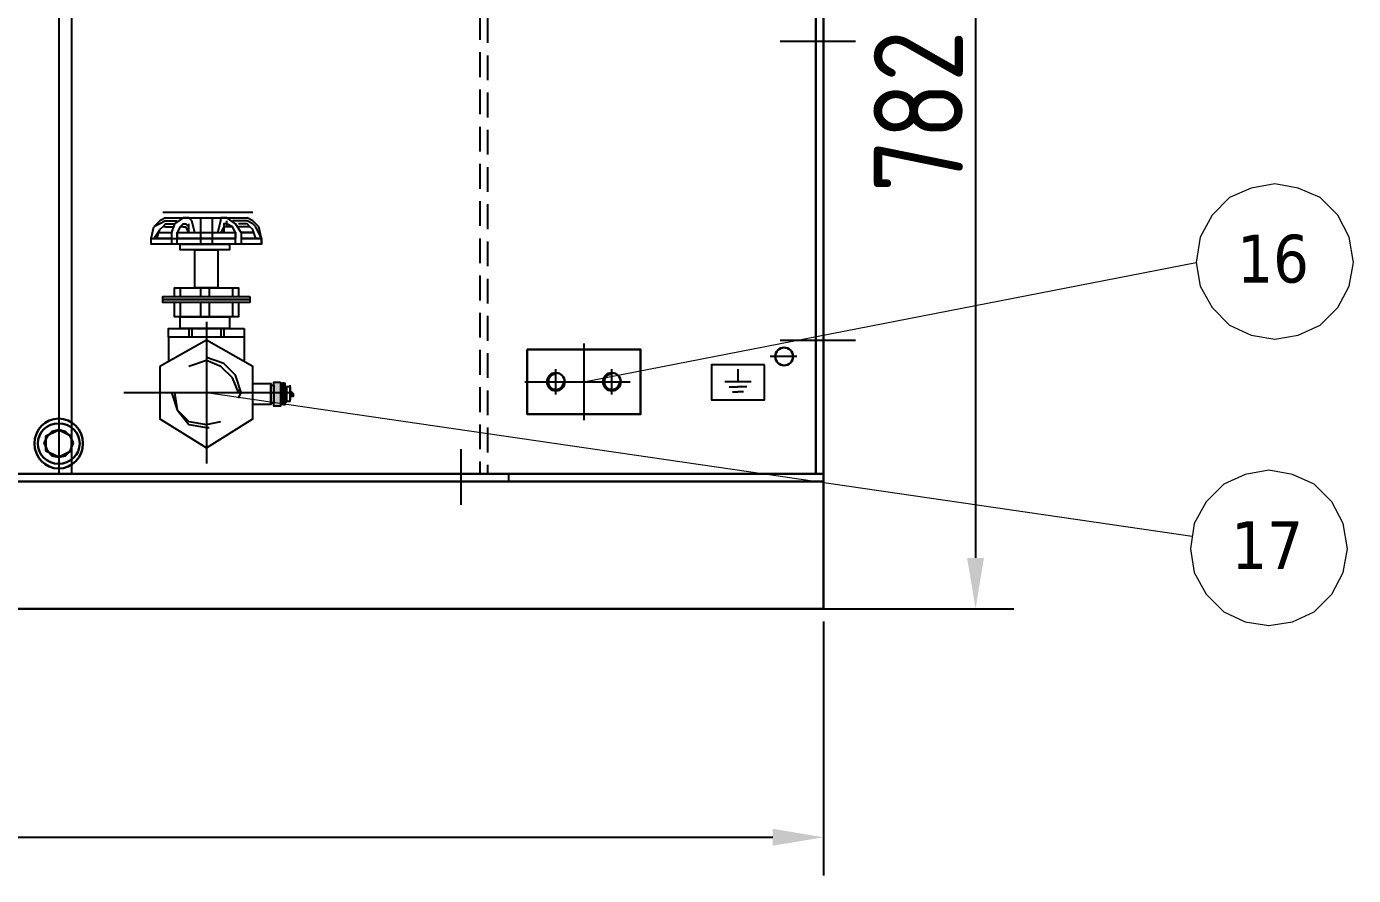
# Model space of a CAD drawing. Header units: millimetres. Extents: x 208456 to 224154, y -159503 to -153953.
# Drawn here: x 210498 to 211541, y -156856 to -156189 of the extents above; entities that cross this region are included whole.
import ezdxf

# ---------------------------------------------------------------- set-up
doc = ezdxf.new("R2010")
doc.units = ezdxf.units.MM
doc.header["$LTSCALE"] = 13
for name, pattern in [('CENTER', [50.8, 31.75, -6.35, 6.35, -6.35]), ('CENTERX2', [101.6, 63.5, -12.7, 12.7, -12.7]), ('DASHED', [0.75, 0.5, -0.25])]:
    doc.linetypes.add(name, pattern=pattern)
for name, color, linetype in [('1', 4, 'Continuous'), ('3中心线层', 1, 'CENTER'), ('4虚线层', 6, 'DASHED'), ('粗实线', 4, 'Continuous')]:
    doc.layers.add(name, color=color, linetype=linetype)
doc.layers.add('标注、文本', color=3, linetype='Continuous', lineweight=25)
doc.layers.add('铁心', color=3, linetype='Continuous', lineweight=0)
doc.styles.get("Standard").update_dxf_attribs({"font": 'gbenor.shx', "bigfont": 'gbcbig.shx'})
doc.styles.add('Tahoma$001', font='tahoma.ttf', dxfattribs={"height": 2.159784})
doc.dimstyles.new('1-15', dxfattribs={"dimscale": 20, "dimtxt": 3.5, "dimasz": 2, "dimexe": 1.5, "dimexo": 0.5, "dimgap": 0.5, "dimtad": 1, "dimtoh": 1, "dimdec": 1, "dimdsep": 46, "dimtxsty": 'Standard', "dimcen": 2.5, "dimclrd": 3, "dimclre": 3, "dimclrt": 3, "dimadec": 0, "dimazin": 2, "dimtfac": 1, "dimtdec": 1, "dimtmove": 0, "dimatfit": 2, "dimfxl": 1, "dimarcsym": 0})

# ---------------------------------------------------------------- blocks, each defined once
blk = doc.blocks.new('257561')
at = {"layer": '标注、文本'}
for p, q in [((856.87, 2219.06), (856.87, 2214.09)), ((851.69, 2214.09), (862.06, 2214.09)), ((853.4, 2212.22), (856.87, 2212.22)), ((860.35, 2212.22), (856.87, 2212.22)), ((854.71, 2210.17), (856.87, 2210.17)), ((859.04, 2210.17), (856.87, 2210.17))]:
    blk.add_line(p, q, dxfattribs=at)
blk = doc.blocks.new('A$C3970166B')
at = {"layer": '标注、文本', "color": 4, "lineweight": 30}
for points in [[(20.32, 13.55), (18.63, 16.93), (16.09, 19.47), (12.7, 20.32), (9.31, 19.47), (6.77, 16.93), (5.08, 13.55), (6.77, 9.31), (9.31, 6.77), (12.7, 5.93), (16.09, 6.77), (18.63, 9.31)], [(19.47, 16.93), (12.7, 20.32), (5.93, 16.93), (5.93, 9.31), (12.7, 5.93), (19.47, 9.31)]]:
    blk.add_lwpolyline(points, close=True, dxfattribs=at)
for major_axis, ratio in [((0, 13.12), 0.967742), ((-11.01, 0), 0.961538)]:
    blk.add_ellipse((12.7, 13.12), major_axis=major_axis, ratio=ratio, start_param=0, end_param=6.283185, dxfattribs=at)
blk = doc.blocks.new('A$C5DBA7796')
at = {"layer": '1', "color": 1, "linetype": 'CENTERX2', "lineweight": -3, "ltscale": 0.1}
for p, q in [((36.02, 61.85), (36.02, 0)), ((0, 30.93), (72.03, 30.93))]:
    blk.add_line(p, q, dxfattribs=at)
at = {"layer": '粗实线'}
for points in [[(18.24, 107.13), (15.7, 105.86), (13.16, 103.32)], [(18.24, 105.86), (15.7, 104.59), (13.16, 103.32)], [(18.24, 104.59), (16.97, 103.32), (15.7, 102.05)], [(28.4, 107.13), (25.86, 107.13), (22.05, 104.59), (20.78, 100.78)], [(25.86, 104.59), (24.59, 103.32), (23.32, 100.78)], [(28.4, 100.78), (28.4, 103.32), (27.13, 104.59)], [(30.94, 100.78), (29.67, 105.86), (28.4, 107.13)], [(28.4, 103.32), (28.4, 104.59)], [(41.1, 100.78), (42.37, 105.86), (42.37, 107.13)], [(44.91, 104.59), (43.64, 104.59), (43.64, 103.32), (43.64, 100.78)], [(51.26, 100.78), (48.72, 104.59), (44.91, 107.13)], [(48.72, 100.78), (47.45, 103.32), (44.91, 104.59)], [(58.88, 103.32), (56.34, 105.86), (53.8, 107.13)], [(57.61, 103.32), (56.34, 104.59), (53.8, 105.86)], [(56.34, 102.05), (55.07, 103.32), (53.8, 104.59)], [(18.24, 103.32), (16.97, 103.32), (15.7, 102.05)], [(25.86, 103.32), (24.59, 103.32), (23.32, 100.78)], [(23.32, 95.7), (23.32, 100.78), (23.32, 98.24)], [(28.4, 100.78), (27.13, 103.32)], [(44.91, 103.32), (43.64, 103.32)], [(48.72, 100.78), (47.45, 103.32), (44.91, 103.32)], [(48.72, 95.7), (48.72, 100.78), (48.72, 98.24)], [(56.34, 102.05), (55.07, 103.32), (53.8, 103.32)], [(60.15, 98.24), (60.15, 95.7), (11.89, 95.7), (11.89, 98.24)], [(51.26, 98.24), (60.15, 98.24), (60.15, 95.7), (11.89, 95.7), (11.89, 98.24), (20.78, 98.24)], [(23.32, 98.24), (48.72, 98.24)], [(22.05, 72.84), (22.05, 76.65), (49.99, 76.65), (49.99, 72.84)], [(49.99, 70.3), (49.99, 63.95), (22.05, 63.95), (22.05, 70.3)], [(49.99, 30.93), (47.45, 37.28), (42.37, 42.36), (36.02, 44.9), (28.4, 42.36)], [(49.99, 28.39), (51.26, 30.93), (48.72, 38.55), (43.64, 43.63), (36.02, 46.17)], [(20.78, 30.93), (23.32, 23.31), (28.4, 16.96), (36.02, 15.69), (37.29, 15.69)], [(22.05, 30.93), (23.32, 23.31), (28.4, 18.23), (36.02, 16.96), (42.37, 18.23)], [(49.99, 30.93), (49.99, 32.2)]]:
    blk.add_lwpolyline(points, dxfattribs=at)
for points in [[(46.18, 95.7), (46.18, 93.16), (24.59, 93.16), (24.59, 95.7)], [(41.1, 93.16), (41.1, 76.65), (30.94, 76.65), (30.94, 93.16)], [(55.07, 72.84), (55.07, 71.57), (16.97, 71.57), (16.97, 72.84)], [(55.07, 71.57), (55.07, 70.3), (16.97, 70.3), (16.97, 71.57)], [(46.18, 63.95), (46.18, 58.87), (24.59, 58.87), (24.59, 63.95)], [(52.53, 58.87), (52.53, 55.06), (19.51, 55.06), (19.51, 58.87)], [(15.7, 42.36), (15.7, 19.5), (36.02, 6.8), (56.34, 19.5), (56.34, 42.36), (36.02, 53.79)]]:
    blk.add_lwpolyline(points, close=True, dxfattribs=at)
for points in [[(16.97, 109.67), (16.97, 109.67), (56.34, 109.67), (56.34, 109.67)], [(18.24, 107.13), (18.24, 107.13), (53.8, 107.13), (53.8, 107.13)], [(18.24, 105.86), (18.24, 105.86), (23.32, 105.86), (23.32, 105.86)], [(18.24, 104.59), (18.24, 104.59), (22.05, 104.59), (22.05, 104.59)], [(25.86, 104.59), (25.86, 104.59), (27.13, 104.59), (27.13, 104.59)], [(33.48, 107.13), (33.48, 107.13), (33.48, 95.7), (33.48, 95.7)], [(38.56, 107.13), (38.56, 107.13), (38.56, 95.7), (38.56, 95.7)], [(44.91, 107.13), (44.91, 107.13), (42.37, 107.13), (42.37, 107.13)], [(42.37, 105.86), (42.37, 105.86), (42.37, 107.13), (42.37, 107.13)], [(44.91, 104.59), (44.91, 104.59), (44.91, 105.86), (44.91, 105.86)], [(44.91, 103.32), (44.91, 103.32), (44.91, 104.59), (44.91, 104.59)], [(53.8, 105.86), (53.8, 105.86), (47.45, 105.86), (47.45, 105.86)], [(53.8, 104.59), (53.8, 104.59), (49.99, 104.59), (49.99, 104.59)], [(11.89, 98.24), (11.89, 98.24), (13.16, 103.32), (13.16, 103.32)], [(11.89, 98.24), (11.89, 98.24), (13.16, 103.32), (13.16, 103.32)], [(13.16, 98.24), (13.16, 98.24), (15.7, 102.05), (15.7, 102.05)], [(14.43, 98.24), (14.43, 98.24), (15.7, 102.05), (15.7, 102.05)], [(15.7, 100.78), (15.7, 100.78), (20.78, 100.78), (20.78, 100.78)], [(18.24, 103.32), (18.24, 103.32), (22.05, 103.32), (22.05, 103.32)], [(20.78, 100.78), (20.78, 100.78), (20.78, 95.7), (20.78, 95.7)], [(23.32, 100.78), (23.32, 100.78), (48.72, 100.78), (48.72, 100.78)], [(25.86, 103.32), (25.86, 103.32), (27.13, 103.32), (27.13, 103.32)], [(43.64, 103.32), (43.64, 103.32), (42.37, 100.78), (42.37, 100.78)], [(53.8, 103.32), (53.8, 103.32), (49.99, 103.32), (49.99, 103.32)], [(51.26, 100.78), (51.26, 100.78), (56.34, 100.78), (56.34, 100.78)], [(56.34, 100.78), (56.34, 100.78), (51.26, 100.78), (51.26, 100.78)], [(51.26, 100.78), (51.26, 100.78), (51.26, 95.7), (51.26, 95.7)], [(57.61, 98.24), (57.61, 98.24), (56.34, 102.05), (56.34, 102.05)], [(57.61, 98.24), (57.61, 98.24), (56.34, 102.05), (56.34, 102.05)], [(60.15, 98.24), (60.15, 98.24), (57.61, 103.32), (57.61, 103.32)], [(60.15, 98.24), (60.15, 98.24), (58.88, 103.32), (58.88, 103.32)], [(20.78, 98.24), (20.78, 98.24), (14.43, 98.24), (14.43, 98.24)], [(20.78, 98.24), (20.78, 98.24), (23.32, 98.24), (23.32, 98.24)], [(48.72, 98.24), (48.72, 98.24), (23.32, 98.24), (23.32, 98.24)], [(60.15, 98.24), (60.15, 98.24), (51.26, 98.24), (51.26, 98.24)], [(51.26, 98.24), (51.26, 98.24), (57.61, 98.24), (57.61, 98.24)], [(60.15, 95.7), (60.15, 95.7), (60.15, 98.24), (60.15, 98.24)], [(24.59, 76.65), (24.59, 76.65), (24.59, 72.84), (24.59, 72.84)], [(33.48, 76.65), (33.48, 76.65), (33.48, 72.84), (33.48, 72.84)], [(37.29, 76.65), (37.29, 76.65), (37.29, 72.84), (37.29, 72.84)], [(47.45, 76.65), (47.45, 76.65), (47.45, 72.84), (47.45, 72.84)], [(24.59, 70.3), (24.59, 70.3), (24.59, 63.95), (24.59, 63.95)], [(33.48, 70.3), (33.48, 70.3), (33.48, 63.95), (33.48, 63.95)], [(37.29, 70.3), (37.29, 70.3), (37.29, 63.95), (37.29, 63.95)], [(47.45, 70.3), (47.45, 70.3), (47.45, 63.95), (47.45, 63.95)], [(28.4, 58.87), (28.4, 58.87), (28.4, 55.06), (28.4, 55.06)], [(29.67, 58.87), (29.67, 58.87), (29.67, 55.06), (29.67, 55.06)], [(42.37, 58.87), (42.37, 58.87), (42.37, 55.06), (42.37, 55.06)], [(43.64, 58.87), (43.64, 58.87), (43.64, 55.06), (43.64, 55.06)], [(19.51, 55.06), (19.51, 55.06), (19.51, 44.9), (19.51, 44.9)], [(52.53, 55.06), (52.53, 55.06), (52.53, 44.9), (52.53, 44.9)]]:
    blk.add_open_spline(points, degree=3, dxfattribs=at)
blk = doc.blocks.new('*D1573')
at = {"layer": 'Defpoints', "color": 0, "lineweight": -3, "transparency": 16777216}
for p in [(209684.6, -156646.7), (211124.6, -156646.7), (211124.6, -156826.3)]:
    blk.add_point(p, dxfattribs=at)
at = {"layer": '标注、文本', "color": 3, "lineweight": -2, "transparency": 16777216}
for p, q in [((209684.6, -156656.7), (209684.6, -156856.3)), ((211124.6, -156656.7), (211124.6, -156856.3)), ((209724.6, -156826.3), (211084.6, -156826.3))]:
    blk.add_line(p, q, dxfattribs=at)
at = {"layer": '标注、文本', "color": 3, "lineweight": -3, "transparency": 16777216}
for points in [[(209724.6, -156819.6), (209724.6, -156832.9), (209684.6, -156826.3)], [(211084.6, -156819.6), (211084.6, -156832.9), (211124.6, -156826.3)]]:
    blk.add_solid(points, dxfattribs=at)
at = {"layer": '标注、文本', "color": 3, "transparency": 16777216, "insert": (210404.6, -156781.3), "char_height": 70, "attachment_point": 5}
blk.add_mtext('1440', dxfattribs=at)
blk = doc.blocks.new('*D1588')
at = {"layer": 'Defpoints', "color": 0, "lineweight": -3, "transparency": 16777216}
for p in [(210848.6, -155864.8), (210848.6, -156646.7), (211244, -156646.7)]:
    blk.add_point(p, dxfattribs=at)
at = {"layer": '标注、文本', "color": 3, "lineweight": -2, "transparency": 16777216}
for p, q in [((210858.6, -155864.8), (211274, -155864.8)), ((211244, -155904.8), (211244, -156606.7)), ((210858.6, -156646.7), (211274, -156646.7))]:
    blk.add_line(p, q, dxfattribs=at)
at = {"layer": '标注、文本', "color": 3, "lineweight": -3, "transparency": 16777216}
for points in [[(211237.3, -155904.8), (211250.6, -155904.8), (211244, -155864.8)], [(211237.3, -156606.7), (211250.6, -156606.7), (211244, -156646.7)]]:
    blk.add_solid(points, dxfattribs=at)
at = {"layer": '标注、文本', "color": 3, "transparency": 16777216, "insert": (211199, -156255.8), "char_height": 70, "attachment_point": 5, "rotation": 90}
blk.add_mtext('782', dxfattribs=at)

msp = doc.modelspace()

# ---------------------------------------------------------------- hatches: boundary and pattern name
at = {"layer": '粗实线'}
h = msp.add_hatch(color=256, dxfattribs=at)
h.dxf.hatch_style = 2
h.paths.add_polyline_path([(210692.655, -156468.49), (210692.655, -156487.54), (210697.735, -156487.54)])
h = msp.add_hatch(color=256, dxfattribs=at)
h.dxf.hatch_style = 2
h.paths.add_polyline_path([(210692.655, -156468.49), (210697.735, -156468.49), (210697.735, -156487.54)])

# ---------------------------------------------------------------- linework, layer by layer
at = {"layer": '1', "color": 1, "linetype": 'CENTERX2', "lineweight": -3, "ltscale": 0.1}
for p, q in [((211149.576, -156200.94), (211090.576, -156200.94)), ((211149.576, -156435.94), (211090.576, -156435.94)), ((210936.25, -156438.213), (210936.25, -156498.488)), ((210914.25, -156478.358), (210914.25, -156458.342)), ((210958.25, -156478.358), (210958.25, -156458.342)), ((210889.927, -156468.35), (210982.573, -156468.35)), ((210839.576, -156521.327), (210839.576, -156564.922))]:
    msp.add_line(p, q, dxfattribs=at)
at = {"layer": '3中心线层', "ltscale": 0.4}
msp.add_line((211103.55, -156448.44), (211082.62, -156448.44), dxfattribs=at)
at = {"layer": '4虚线层', "ltscale": 3}
for p, q in [((210854.576, -156033.82), (210854.576, -156540.74)), ((210860.576, -156036.305), (210860.576, -156540.74)), ((210994.576, -156540.74), (209690.576, -156540.74))]:
    msp.add_line(p, q, dxfattribs=at)
at = {"layer": '4虚线层', "ltscale": 5}
msp.add_line((210877.076, -156540.74), (210877.076, -156546.74), dxfattribs=at)
at = {"layer": '标注、文本'}
for p, q in [((210523.576, -155012.713), (210523.576, -156540.74)), ((210533.576, -155012.713), (210533.576, -156540.74))]:
    msp.add_line(p, q, dxfattribs=at)
at = {"layer": '标注、文本', "color": 4, "lineweight": 30}
for points in [[(210891.75, -156442.85), (210980.75, -156442.85), (210980.75, -156493.85), (210891.75, -156493.85)], [(210535.006, -156516.21), (210532.466, -156511.13), (210528.656, -156507.32), (210523.576, -156506.05), (210518.496, -156507.32), (210514.686, -156511.13), (210512.146, -156516.21), (210514.686, -156522.56), (210518.496, -156526.37), (210523.576, -156527.64), (210528.656, -156526.37), (210532.466, -156522.56)], [(210533.736, -156511.13), (210523.576, -156506.05), (210513.416, -156511.13), (210513.416, -156522.56), (210523.576, -156527.64), (210533.736, -156522.56)]]:
    msp.add_lwpolyline(points, close=True, dxfattribs=at)
at = {"layer": '标注、文本'}
msp.add_lwpolyline([(211078.064, -156454.89), (211036.544, -156454.89), (211036.544, -156482.599), (211078.064, -156482.599)], close=True, dxfattribs=at)
at = {"layer": '标注、文本', "color": 4, "lineweight": 30}
for centre in [(210914.25, -156468.35), (210958.25, -156468.35)]:
    msp.add_circle(centre, 7, dxfattribs=at)
at = {"layer": '标注、文本'}
for centre in [(210914.25, -156468.35), (210958.25, -156468.35)]:
    msp.add_arc(centre, 6, 90, 0, dxfattribs=at)
at = {"layer": '标注、文本', "color": 4, "lineweight": 30}
for major_axis, ratio in [((0, 19.685), 0.967742), ((-16.51, 0), 0.961538)]:
    msp.add_ellipse((210523.576, -156516.845), major_axis=major_axis, ratio=ratio, start_param=0, end_param=6.283185, dxfattribs=at)
at = {"layer": '粗实线', "lineweight": 30}
for p, q in [((211118.576, -156540.74), (211118.576, -154996.713)), ((211124.576, -156546.74), (211124.576, -154996.713)), ((209690.576, -156540.74), (211124.576, -156540.74)), ((209684.576, -156546.74), (211124.576, -156546.74)), ((210972.076, -156546.74), (209789.576, -156546.74)), ((211124.576, -156646.74), (211124.576, -156546.54)), ((209684.576, -156646.74), (211124.576, -156646.74))]:
    msp.add_line(p, q, dxfattribs=at)
at = {"layer": '粗实线'}
for points in [[(210697.735, -156468.49), (210697.735, -156487.54), (210692.655, -156487.54), (210692.655, -156468.49)], [(210692.655, -156471.03), (210692.655, -156485), (210690.115, -156485), (210690.115, -156471.03)], [(210700.275, -156469.76), (210700.275, -156486.27), (210699.005, -156486.27), (210699.005, -156469.76)], [(210706.625, -156476.11), (210706.625, -156479.92), (210705.355, -156479.92), (210705.355, -156476.11)]]:
    msp.add_lwpolyline(points, close=True, dxfattribs=at)
for points in [[(210676.145, -156469.76), (210690.115, -156469.76), (210690.115, -156486.27), (210676.145, -156486.27)], [(210701.545, -156485), (210701.545, -156471.03), (210701.545, -156469.76), (210700.275, -156469.76)], [(210702.815, -156483.73), (210702.815, -156472.3), (210701.545, -156472.3)], [(210705.355, -156483.73), (210705.355, -156472.3), (210702.815, -156472.3)], [(210705.355, -156472.3), (210705.355, -156473.57)], [(210707.895, -156477.38), (210707.895, -156478.65), (210706.625, -156478.65), (210706.625, -156477.38), (210707.895, -156477.38), (210707.895, -156479.92), (210707.895, -156477.38), (210707.895, -156478.65), (210707.895, -156479.92)], [(210700.275, -156486.27), (210701.545, -156486.27), (210701.545, -156485)], [(210702.815, -156483.73), (210701.545, -156485)], [(210705.355, -156483.73), (210705.355, -156482.46)]]:
    msp.add_lwpolyline(points, dxfattribs=at)
at = {"layer": '粗实线', "lineweight": 30}
msp.add_circle((211093.599, -156448.44), 7, dxfattribs=at)
at = {"layer": '粗实线'}
for points in [[(210700.275, -156469.76), (210700.275, -156469.76), (210700.275, -156468.49), (210700.275, -156468.49)], [(210699.005, -156469.76), (210699.005, -156469.76), (210697.735, -156469.76), (210697.735, -156469.76)], [(210705.355, -156472.3), (210705.355, -156472.3), (210705.355, -156471.03), (210705.355, -156471.03)], [(210705.355, -156473.57), (210705.355, -156473.57), (210705.355, -156482.46), (210705.355, -156482.46)], [(210699.005, -156486.27), (210699.005, -156486.27), (210697.735, -156486.27), (210697.735, -156486.27)], [(210700.275, -156486.27), (210700.275, -156486.27), (210700.275, -156485), (210700.275, -156485)], [(210705.355, -156483.73), (210705.355, -156483.73), (210702.815, -156483.73), (210702.815, -156483.73)], [(210705.355, -156483.73), (210705.355, -156483.73), (210705.355, -156482.46), (210705.355, -156482.46)]]:
    msp.add_open_spline(points, degree=3, dxfattribs=at)
at = {"layer": '铁心'}
for points in [[(211540.921, -156374.451), (211537.608, -156354.572), (211528.572, -156337.405), (211514.718, -156323.55), (211497.55, -156316.02), (211479.177, -156312.707), (211460.504, -156316.02), (211443.637, -156323.55), (211429.783, -156337.405), (211420.446, -156354.572), (211417.434, -156374.451), (211420.446, -156393.124), (211429.783, -156409.991), (211443.637, -156423.845), (211460.504, -156431.676), (211479.177, -156434.688), (211497.55, -156431.676), (211514.718, -156423.845), (211528.572, -156409.991), (211537.608, -156393.124)], [(211536.272, -156599.633), (211532.959, -156579.755), (211523.923, -156562.587), (211510.069, -156548.733), (211492.901, -156541.203), (211474.528, -156537.89), (211455.855, -156541.203), (211438.988, -156548.733), (211425.134, -156562.587), (211415.797, -156579.755), (211412.785, -156599.633), (211415.797, -156618.307), (211425.134, -156635.173), (211438.988, -156649.028), (211455.855, -156656.859), (211474.528, -156659.871), (211492.901, -156656.859), (211510.069, -156649.028), (211523.923, -156635.173), (211532.959, -156618.307)]]:
    msp.add_lwpolyline(points, close=True, dxfattribs=at)
for points in [[(210936.25, -156468.35), (211417.434, -156374.451), (211417.434, -156374.451)], [(210639.569, -156476.74), (211414.291, -156589.694), (211414.291, -156589.694)]]:
    msp.add_lwpolyline(points, dxfattribs=at)

# ---------------------------------------------------------------- block references
at = {"layer": '标注、文本'}
for name, p, xscale, yscale, zscale in [('A$C5DBA7796', (210574.74, -156532.409), 1.799999999988358, 1.799999999988358, 1.8), ('257561', (212771.03, -160896.601), -2, 2, 2), ('A$C3970166B', (210504.526, -156536.53), 1.5, 1.5, 1.5)]:
    msp.add_blockref(name, p, dxfattribs=dict(at, xscale=xscale, yscale=yscale, zscale=zscale))

# ---------------------------------------------------------------- texts
at = {"layer": '铁心', "style": 'Tahoma$001'}
for s, p in [('16', (211449.538, -156390.302)), ('17', (211444.889, -156615.485))]:
    msp.add_text(s, height=37.5893, dxfattribs=at).set_placement(p)

# ---------------------------------------------------------------- dimensions: what is measured, and where the dimension line sits
at = {"layer": '标注、文本'}
dim = msp.add_linear_dim(base=(211243.95, -156646.74), p1=(210848.638, -155864.783), p2=(210848.638, -156646.74), angle=90, dimstyle='1-15', dxfattribs=at)
dim.commit()
dim.dimension.update_dxf_attribs({"geometry": '*D1588', "text_midpoint": (211198.95, -156255.761)})
dim = msp.add_linear_dim(base=(211124.576, -156826.276), p1=(209684.576, -156646.74), p2=(211124.576, -156646.74), dimstyle='1-15', dxfattribs=at)
dim.commit()
dim.dimension.update_dxf_attribs({"geometry": '*D1573', "text_midpoint": (210404.576, -156781.276)})

doc.saveas('drawing.dxf')
